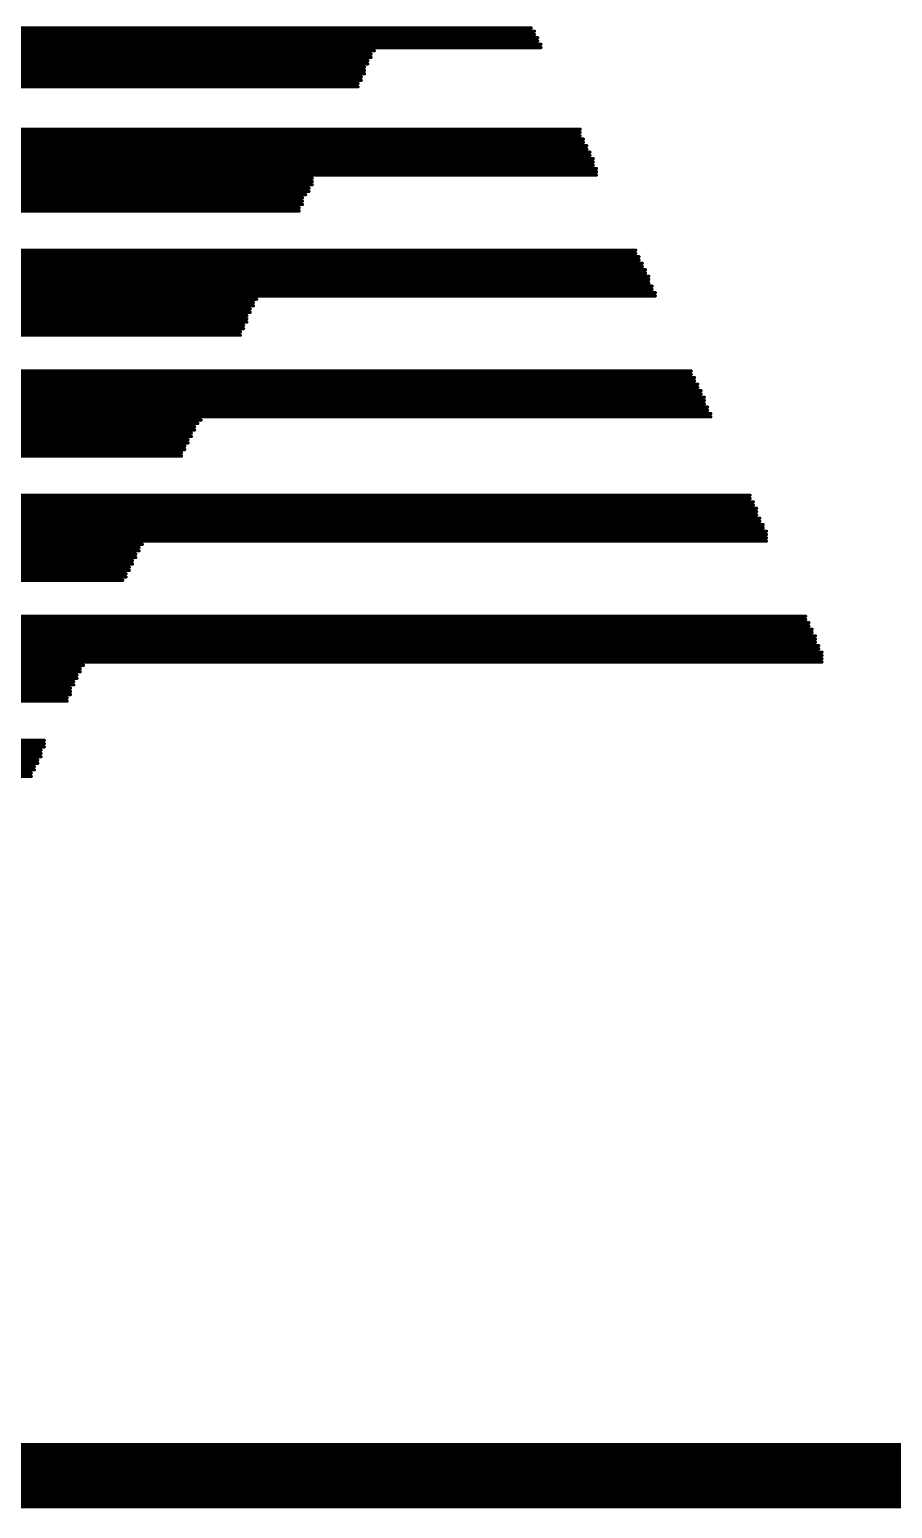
# Model space of a CAD drawing. Header units: millimetres. Extents: x 38 to 445, y 25 to 285.
# Drawn here: x 229.54 to 232.89, y 79.85 to 85.6 of the extents above; entities that cross this region are included whole.
import ezdxf

# ---------------------------------------------------------------- set-up
doc = ezdxf.new("R2010")
doc.units = ezdxf.units.MM
doc.layers.add('BottomOverlay', color=54, linetype='Continuous')

# ---------------------------------------------------------------- blocks, each defined once
blk = doc.blocks.new('P___Z__SOM_B_10')
at = {"layer": 'BottomOverlay'}
for points, const_width in [([(57.15, 0), (0, 0)], 0.254), ([(24.638, -2.7432), (19.4183, -2.7432)], 0.0127), ([(24.6507, -2.7559), (19.4183, -2.7559)], 0.0127), ([(24.6253, -2.7178), (19.431, -2.7178)], 0.0127), ([(24.638, -2.7305), (19.431, -2.7305)], 0.0127), ([(24.6634, -2.794), (19.3929, -2.794)], 0.0127), ([(24.6761, -2.8067), (19.3929, -2.8067)], 0.0127), ([(24.6761, -2.8194), (19.3929, -2.8194)], 0.0127), ([(24.6507, -2.7686), (19.4056, -2.7686)], 0.0127), ([(24.6634, -2.7813), (19.4056, -2.7813)], 0.0127), ([(24.6888, -2.8321), (19.3802, -2.8321)], 0.0127), ([(24.6888, -2.8448), (19.3802, -2.8448)], 0.0127), ([(24.6888, -2.8575), (19.3802, -2.8575)], 0.0127), ([(24.7777, -3.0353), (19.2786, -3.0353)], 0.0127), ([(24.7777, -3.048), (19.2786, -3.048)], 0.0127), ([(24.765, -3.0099), (19.2913, -3.0099)], 0.0127), ([(24.7777, -3.0226), (19.2913, -3.0226)], 0.0127), ([(24.8031, -3.0988), (19.2532, -3.0988)], 0.0127), ([(24.7904, -3.0734), (19.2659, -3.0734)], 0.0127), ([(24.8031, -3.0861), (19.2659, -3.0861)], 0.0127), ([(24.7904, -3.0607), (19.2786, -3.0607)], 0.0127), ([(24.8412, -3.1623), (16.3576, -3.1623)], 0.0127), ([(24.8285, -3.1496), (19.2278, -3.1496)], 0.0127), ([(24.8158, -3.1242), (19.2405, -3.1242)], 0.0127), ([(24.8285, -3.1369), (19.2405, -3.1369)], 0.0127), ([(24.8158, -3.1115), (19.2532, -3.1115)], 0.0127), ([(24.8412, -3.175), (16.3576, -3.175)], 0.0127), ([(24.8412, -3.1877), (16.3576, -3.1877)], 0.0127), ([(24.8539, -3.2004), (16.3576, -3.2004)], 0.0127), ([(24.8666, -3.2131), (16.3703, -3.2131)], 0.0127), ([(24.8666, -3.2258), (16.3703, -3.2258)], 0.0127), ([(24.8793, -3.2385), (16.383, -3.2385)], 0.0127), ([(24.8793, -3.2512), (16.383, -3.2512)], 0.0127), ([(24.8793, -3.2639), (16.383, -3.2639)], 0.0127), ([(24.892, -3.2766), (16.3957, -3.2766)], 0.0127), ([(24.892, -3.2893), (16.3957, -3.2893)], 0.0127), ([(24.9047, -3.302), (16.4084, -3.302)], 0.0127), ([(24.9047, -3.3147), (16.4084, -3.3147)], 0.0127), ([(24.9047, -3.3274), (16.4211, -3.3274)], 0.0127), ([(24.9047, -3.3401), (16.4211, -3.3401)], 0.0127), ([(22.1488, -3.4925), (19.0627, -3.4925)], 0.0127), ([(22.1488, -3.5052), (19.0627, -3.5052)], 0.0127), ([(22.1488, -3.4798), (19.0754, -3.4798)], 0.0127), ([(22.1107, -3.5687), (19.0246, -3.5687)], 0.0127), ([(22.1234, -3.5433), (19.0373, -3.5433)], 0.0127), ([(22.1234, -3.556), (19.0373, -3.556)], 0.0127), ([(22.1361, -3.5179), (19.05, -3.5179)], 0.0127), ([(22.1361, -3.5306), (19.05, -3.5306)], 0.0127), ([(22.098, -3.6195), (18.9992, -3.6195)], 0.0127), ([(22.098, -3.5941), (19.0119, -3.5941)], 0.0127), ([(22.098, -3.6068), (19.0119, -3.6068)], 0.0127), ([(22.1107, -3.5814), (19.0246, -3.5814)], 0.0127), ([(25.0571, -3.6322), (16.5735, -3.6322)], 0.0127), ([(25.0571, -3.6449), (16.5735, -3.6449)], 0.0127), ([(25.0698, -3.6576), (16.5735, -3.6576)], 0.0127), ([(25.0698, -3.6703), (16.5735, -3.6703)], 0.0127), ([(25.0825, -3.683), (16.5862, -3.683)], 0.0127), ([(25.0825, -3.6957), (16.5862, -3.6957)], 0.0127), ([(25.0952, -3.7084), (16.5989, -3.7084)], 0.0127), ([(25.0952, -3.7211), (16.5989, -3.7211)], 0.0127), ([(25.0952, -3.7338), (16.6116, -3.7338)], 0.0127), ([(25.1079, -3.7465), (16.6116, -3.7465)], 0.0127), ([(25.1079, -3.7592), (16.6116, -3.7592)], 0.0127), ([(25.1206, -3.7719), (16.6243, -3.7719)], 0.0127), ([(25.1206, -3.7846), (16.6243, -3.7846)], 0.0127), ([(25.1333, -3.7973), (16.637, -3.7973)], 0.0127), ([(25.1333, -3.81), (16.637, -3.81)], 0.0127), ([(21.9202, -3.9624), (18.8468, -3.9624)], 0.0127), ([(21.9075, -4.0132), (18.8214, -4.0132)], 0.0127), ([(21.8948, -4.0259), (18.8214, -4.0259)], 0.0127), ([(21.9202, -3.9878), (18.8341, -3.9878)], 0.0127), ([(21.9075, -4.0005), (18.8341, -4.0005)], 0.0127), ([(21.9202, -3.9751), (18.8468, -3.9751)], 0.0127), ([(21.8821, -4.064), (18.796, -4.064)], 0.0127), ([(21.8821, -4.0767), (18.796, -4.0767)], 0.0127), ([(21.8948, -4.0386), (18.8087, -4.0386)], 0.0127), ([(21.8948, -4.0513), (18.8087, -4.0513)], 0.0127), ([(25.273, -4.1148), (16.7894, -4.1148)], 0.0127), ([(25.2857, -4.1275), (16.7894, -4.1275)], 0.0127), ([(25.2857, -4.1402), (16.8021, -4.1402)], 0.0127), ([(21.8694, -4.1021), (18.7706, -4.1021)], 0.0127), ([(21.8694, -4.0894), (18.7833, -4.0894)], 0.0127), ([(25.2984, -4.1529), (16.8021, -4.1529)], 0.0127), ([(25.3111, -4.1656), (16.8148, -4.1656)], 0.0127), ([(25.3111, -4.1783), (16.8148, -4.1783)], 0.0127), ([(25.3111, -4.191), (16.8148, -4.191)], 0.0127), ([(25.3238, -4.2037), (16.8275, -4.2037)], 0.0127), ([(25.3238, -4.2164), (16.8275, -4.2164)], 0.0127), ([(25.3365, -4.2291), (16.8402, -4.2291)], 0.0127), ([(25.3365, -4.2418), (16.8402, -4.2418)], 0.0127), ([(25.3492, -4.2545), (16.8529, -4.2545)], 0.0127), ([(25.3492, -4.2672), (16.8529, -4.2672)], 0.0127), ([(25.3492, -4.2799), (16.8656, -4.2799)], 0.0127), ([(25.3492, -4.2926), (16.8656, -4.2926)], 0.0127), ([(21.6789, -4.4831), (18.5928, -4.4831)], 0.0127), ([(21.7043, -4.4577), (18.6055, -4.4577)], 0.0127), ([(21.6916, -4.4704), (18.6055, -4.4704)], 0.0127), ([(21.6916, -4.4323), (18.6182, -4.4323)], 0.0127), ([(21.7043, -4.445), (18.6182, -4.445)], 0.0127), ([(21.6662, -4.5212), (18.5801, -4.5212)], 0.0127), ([(21.6662, -4.5339), (18.5801, -4.5339)], 0.0127), ([(21.6789, -4.4958), (18.5928, -4.4958)], 0.0127), ([(21.6789, -4.5085), (18.5928, -4.5085)], 0.0127), ([(25.5016, -4.5847), (17.0053, -4.5847)], 0.0127), ([(25.5016, -4.5974), (17.0053, -4.5974)], 0.0127), ([(21.6408, -4.572), (18.5547, -4.572)], 0.0127), ([(21.6535, -4.5466), (18.5674, -4.5466)], 0.0127), ([(21.6535, -4.5593), (18.5674, -4.5593)], 0.0127), ([(25.5143, -4.6101), (17.018, -4.6101)], 0.0127), ([(25.5143, -4.6228), (17.018, -4.6228)], 0.0127), ([(25.527, -4.6355), (17.0307, -4.6355)], 0.0127), ([(25.527, -4.6482), (17.0307, -4.6482)], 0.0127), ([(25.5397, -4.6609), (17.0307, -4.6609)], 0.0127), ([(25.5397, -4.6736), (17.0434, -4.6736)], 0.0127), ([(25.5397, -4.6863), (17.0434, -4.6863)], 0.0127), ([(25.5524, -4.699), (17.0561, -4.699)], 0.0127), ([(25.5524, -4.7117), (17.0561, -4.7117)], 0.0127), ([(25.5651, -4.7244), (17.0688, -4.7244)], 0.0127), ([(25.5651, -4.7371), (17.0688, -4.7371)], 0.0127), ([(25.5778, -4.7498), (17.0815, -4.7498)], 0.0127), ([(25.5778, -4.7625), (17.0815, -4.7625)], 0.0127), ([(21.463, -4.9403), (18.3769, -4.9403)], 0.0127), ([(21.4757, -4.9149), (18.3896, -4.9149)], 0.0127), ([(21.4757, -4.9276), (18.3896, -4.9276)], 0.0127), ([(21.4503, -4.9911), (18.3515, -4.9911)], 0.0127), ([(21.4376, -5.0038), (18.3515, -5.0038)], 0.0127), ([(21.4503, -4.9784), (18.3642, -4.9784)], 0.0127), ([(21.463, -4.953), (18.3769, -4.953)], 0.0127), ([(21.4503, -4.9657), (18.3769, -4.9657)], 0.0127), ([(21.4122, -5.0546), (17.2339, -5.0546)], 0.0127), ([(21.4376, -5.0165), (18.3388, -5.0165)], 0.0127), ([(21.4249, -5.0292), (18.3388, -5.0292)], 0.0127), ([(21.4249, -5.0419), (18.3388, -5.0419)], 0.0127), ([(25.7302, -5.0673), (17.2339, -5.0673)], 0.0127), ([(25.7302, -5.08), (17.2339, -5.08)], 0.0127), ([(25.7302, -5.0927), (17.2466, -5.0927)], 0.0127), ([(25.7429, -5.1054), (17.2466, -5.1054)], 0.0127), ([(25.7429, -5.1181), (17.2466, -5.1181)], 0.0127), ([(25.7556, -5.1308), (17.2593, -5.1308)], 0.0127), ([(25.7556, -5.1435), (17.2593, -5.1435)], 0.0127), ([(25.7683, -5.1562), (17.272, -5.1562)], 0.0127), ([(25.7683, -5.1689), (17.272, -5.1689)], 0.0127), ([(25.781, -5.1816), (17.2847, -5.1816)], 0.0127), ([(25.781, -5.1943), (17.2847, -5.1943)], 0.0127), ([(25.7937, -5.207), (17.2974, -5.207)], 0.0127), ([(25.7937, -5.2197), (17.2974, -5.2197)], 0.0127), ([(25.7937, -5.2324), (17.2974, -5.2324)], 0.0127), ([(21.2471, -5.3975), (18.161, -5.3975)], 0.0127), ([(21.2344, -5.4483), (18.1356, -5.4483)], 0.0127), ([(21.2217, -5.461), (18.1356, -5.461)], 0.0127), ([(21.2344, -5.4229), (18.1483, -5.4229)], 0.0127), ([(21.2344, -5.4356), (18.1483, -5.4356)], 0.0127), ([(21.2471, -5.4102), (18.161, -5.4102)], 0.0127), ([(21.1963, -5.5118), (18.1102, -5.5118)], 0.0127), ([(21.209, -5.4864), (18.1229, -5.4864)], 0.0127), ([(21.209, -5.4991), (18.1229, -5.4991)], 0.0127), ([(21.2217, -5.4737), (18.1356, -5.4737)], 0.0127), ([(25.9461, -5.5499), (17.4498, -5.5499)], 0.0127), ([(25.9588, -5.5626), (17.4498, -5.5626)], 0.0127), ([(25.9588, -5.5753), (17.4625, -5.5753)], 0.0127), ([(21.1836, -5.5372), (18.0975, -5.5372)], 0.0127), ([(21.1963, -5.5245), (18.1102, -5.5245)], 0.0127), ([(25.9715, -5.588), (17.4625, -5.588)], 0.0127), ([(25.9715, -5.6007), (17.4752, -5.6007)], 0.0127), ([(25.9842, -5.6134), (17.4752, -5.6134)], 0.0127), ([(25.9842, -5.6261), (17.4879, -5.6261)], 0.0127)]:
    blk.add_lwpolyline(points, dxfattribs=dict(at, const_width=const_width))
at = {"layer": 'BottomOverlay', "const_width": 0.00635}
for points in [[(19.4151, -2.7432, 1), (19.4215, -2.7432, 1)], [(19.4151, -2.7559, 1), (19.4215, -2.7559, 1)], [(19.4278, -2.7178, 1), (19.4342, -2.7178, 1)], [(19.4278, -2.7305, 1), (19.4342, -2.7305, 1)], [(19.3897, -2.794, 1), (19.3961, -2.794, 1)], [(19.3897, -2.8067, 1), (19.3961, -2.8067, 1)], [(19.3897, -2.8194, 1), (19.3961, -2.8194, 1)], [(19.4024, -2.7686, 1), (19.4088, -2.7686, 1)], [(19.4024, -2.7813, 1), (19.4088, -2.7813, 1)], [(19.377, -2.8321, 1), (19.3834, -2.8321, 1)], [(19.377, -2.8448, 1), (19.3834, -2.8448, 1)], [(19.377, -2.8575, 1), (19.3834, -2.8575, 1)], [(19.2754, -3.0353, 1), (19.2818, -3.0353, 1)], [(19.2754, -3.048, 1), (19.2818, -3.048, 1)], [(19.2881, -3.0099, 1), (19.2945, -3.0099, 1)], [(19.2881, -3.0226, 1), (19.2945, -3.0226, 1)], [(19.25, -3.0988, 1), (19.2564, -3.0988, 1)], [(19.2627, -3.0734, 1), (19.2691, -3.0734, 1)], [(19.2627, -3.0861, 1), (19.2691, -3.0861, 1)], [(19.2754, -3.0607, 1), (19.2818, -3.0607, 1)], [(16.3544, -3.1623, 1), (16.3608, -3.1623, 1)], [(19.2246, -3.1496, 1), (19.231, -3.1496, 1)], [(19.2373, -3.1242, 1), (19.2437, -3.1242, 1)], [(19.2373, -3.1369, 1), (19.2437, -3.1369, 1)], [(19.25, -3.1115, 1), (19.2564, -3.1115, 1)], [(16.3544, -3.175, 1), (16.3608, -3.175, 1)], [(16.3544, -3.1877, 1), (16.3608, -3.1877, 1)], [(16.3544, -3.2004, 1), (16.3608, -3.2004, 1)], [(16.3671, -3.2131, 1), (16.3735, -3.2131, 1)], [(16.3671, -3.2258, 1), (16.3735, -3.2258, 1)], [(16.3798, -3.2385, 1), (16.3862, -3.2385, 1)], [(16.3798, -3.2512, 1), (16.3862, -3.2512, 1)], [(16.3798, -3.2639, 1), (16.3862, -3.2639, 1)], [(16.3925, -3.2766, 1), (16.3989, -3.2766, 1)], [(16.3925, -3.2893, 1), (16.3989, -3.2893, 1)], [(16.4052, -3.302, 1), (16.4116, -3.302, 1)], [(16.4052, -3.3147, 1), (16.4116, -3.3147, 1)], [(16.4179, -3.3274, 1), (16.4243, -3.3274, 1)], [(16.4179, -3.3401, 1), (16.4243, -3.3401, 1)], [(19.0595, -3.4925, 1), (19.0659, -3.4925, 1)], [(19.0595, -3.5052, 1), (19.0659, -3.5052, 1)], [(19.0722, -3.4798, 1), (19.0786, -3.4798, 1)], [(19.0214, -3.5687, 1), (19.0278, -3.5687, 1)], [(19.0341, -3.5433, 1), (19.0405, -3.5433, 1)], [(19.0341, -3.556, 1), (19.0405, -3.556, 1)], [(19.0468, -3.5179, 1), (19.0532, -3.5179, 1)], [(19.0468, -3.5306, 1), (19.0532, -3.5306, 1)], [(18.996, -3.6195, 1), (19.0024, -3.6195, 1)], [(19.0087, -3.5941, 1), (19.0151, -3.5941, 1)], [(19.0087, -3.6068, 1), (19.0151, -3.6068, 1)], [(19.0214, -3.5814, 1), (19.0278, -3.5814, 1)], [(16.5703, -3.6322, 1), (16.5767, -3.6322, 1)], [(16.5703, -3.6449, 1), (16.5767, -3.6449, 1)], [(16.5703, -3.6576, 1), (16.5767, -3.6576, 1)], [(16.5703, -3.6703, 1), (16.5767, -3.6703, 1)], [(16.583, -3.683, 1), (16.5894, -3.683, 1)], [(16.583, -3.6957, 1), (16.5894, -3.6957, 1)], [(16.5957, -3.7084, 1), (16.6021, -3.7084, 1)], [(16.5957, -3.7211, 1), (16.6021, -3.7211, 1)], [(16.6084, -3.7338, 1), (16.6148, -3.7338, 1)], [(16.6084, -3.7465, 1), (16.6148, -3.7465, 1)], [(16.6084, -3.7592, 1), (16.6148, -3.7592, 1)], [(16.6211, -3.7719, 1), (16.6275, -3.7719, 1)], [(16.6211, -3.7846, 1), (16.6275, -3.7846, 1)], [(16.6338, -3.7973, 1), (16.6402, -3.7973, 1)], [(16.6338, -3.81, 1), (16.6402, -3.81, 1)], [(18.8436, -3.9624, 1), (18.85, -3.9624, 1)], [(18.8182, -4.0132, 1), (18.8246, -4.0132, 1)], [(18.8182, -4.0259, 1), (18.8246, -4.0259, 1)], [(18.8309, -3.9878, 1), (18.8373, -3.9878, 1)], [(18.8309, -4.0005, 1), (18.8373, -4.0005, 1)], [(18.8436, -3.9751, 1), (18.85, -3.9751, 1)], [(18.7928, -4.064, 1), (18.7992, -4.064, 1)], [(18.7928, -4.0767, 1), (18.7992, -4.0767, 1)], [(18.8055, -4.0386, 1), (18.8119, -4.0386, 1)], [(18.8055, -4.0513, 1), (18.8119, -4.0513, 1)], [(16.7862, -4.1148, 1), (16.7926, -4.1148, 1)], [(16.7862, -4.1275, 1), (16.7926, -4.1275, 1)], [(16.7989, -4.1402, 1), (16.8053, -4.1402, 1)], [(18.7674, -4.1021, 1), (18.7738, -4.1021, 1)], [(18.7801, -4.0894, 1), (18.7865, -4.0894, 1)], [(16.7989, -4.1529, 1), (16.8053, -4.1529, 1)], [(16.8116, -4.1656, 1), (16.818, -4.1656, 1)], [(16.8116, -4.1783, 1), (16.818, -4.1783, 1)], [(16.8116, -4.191, 1), (16.818, -4.191, 1)], [(16.8243, -4.2037, 1), (16.8307, -4.2037, 1)], [(16.8243, -4.2164, 1), (16.8307, -4.2164, 1)], [(16.837, -4.2291, 1), (16.8434, -4.2291, 1)], [(16.837, -4.2418, 1), (16.8434, -4.2418, 1)], [(16.8497, -4.2545, 1), (16.8561, -4.2545, 1)], [(16.8497, -4.2672, 1), (16.8561, -4.2672, 1)], [(16.8624, -4.2799, 1), (16.8688, -4.2799, 1)], [(16.8624, -4.2926, 1), (16.8688, -4.2926, 1)], [(18.5896, -4.4831, 1), (18.596, -4.4831, 1)], [(18.6023, -4.4577, 1), (18.6087, -4.4577, 1)], [(18.6023, -4.4704, 1), (18.6087, -4.4704, 1)], [(18.615, -4.4323, 1), (18.6214, -4.4323, 1)], [(18.615, -4.445, 1), (18.6214, -4.445, 1)], [(18.5769, -4.5212, 1), (18.5833, -4.5212, 1)], [(18.5769, -4.5339, 1), (18.5833, -4.5339, 1)], [(18.5896, -4.4958, 1), (18.596, -4.4958, 1)], [(18.5896, -4.5085, 1), (18.596, -4.5085, 1)], [(17.0021, -4.5847, 1), (17.0085, -4.5847, 1)], [(17.0021, -4.5974, 1), (17.0085, -4.5974, 1)], [(18.5515, -4.572, 1), (18.5579, -4.572, 1)], [(18.5642, -4.5466, 1), (18.5706, -4.5466, 1)], [(18.5642, -4.5593, 1), (18.5706, -4.5593, 1)], [(17.0148, -4.6101, 1), (17.0212, -4.6101, 1)], [(17.0148, -4.6228, 1), (17.0212, -4.6228, 1)], [(17.0275, -4.6355, 1), (17.0339, -4.6355, 1)], [(17.0275, -4.6482, 1), (17.0339, -4.6482, 1)], [(17.0275, -4.6609, 1), (17.0339, -4.6609, 1)], [(17.0402, -4.6736, 1), (17.0466, -4.6736, 1)], [(17.0402, -4.6863, 1), (17.0466, -4.6863, 1)], [(17.0529, -4.699, 1), (17.0593, -4.699, 1)], [(17.0529, -4.7117, 1), (17.0593, -4.7117, 1)], [(17.0656, -4.7244, 1), (17.072, -4.7244, 1)], [(17.0656, -4.7371, 1), (17.072, -4.7371, 1)], [(17.0783, -4.7498, 1), (17.0847, -4.7498, 1)], [(17.0783, -4.7625, 1), (17.0847, -4.7625, 1)], [(18.3737, -4.9403, 1), (18.3801, -4.9403, 1)], [(18.3864, -4.9149, 1), (18.3928, -4.9149, 1)], [(18.3864, -4.9276, 1), (18.3928, -4.9276, 1)], [(18.3483, -4.9911, 1), (18.3547, -4.9911, 1)], [(18.3483, -5.0038, 1), (18.3547, -5.0038, 1)], [(18.361, -4.9784, 1), (18.3674, -4.9784, 1)], [(18.3737, -4.953, 1), (18.3801, -4.953, 1)], [(18.3737, -4.9657, 1), (18.3801, -4.9657, 1)], [(17.2307, -5.0546, 1), (17.2371, -5.0546, 1)], [(18.3356, -5.0165, 1), (18.342, -5.0165, 1)], [(18.3356, -5.0292, 1), (18.342, -5.0292, 1)], [(18.3356, -5.0419, 1), (18.342, -5.0419, 1)], [(17.2307, -5.0673, 1), (17.2371, -5.0673, 1)], [(17.2307, -5.08, 1), (17.2371, -5.08, 1)], [(17.2434, -5.0927, 1), (17.2498, -5.0927, 1)], [(17.2434, -5.1054, 1), (17.2498, -5.1054, 1)], [(17.2434, -5.1181, 1), (17.2498, -5.1181, 1)], [(17.2561, -5.1308, 1), (17.2625, -5.1308, 1)], [(17.2561, -5.1435, 1), (17.2625, -5.1435, 1)], [(17.2688, -5.1562, 1), (17.2752, -5.1562, 1)], [(17.2688, -5.1689, 1), (17.2752, -5.1689, 1)], [(17.2815, -5.1816, 1), (17.2879, -5.1816, 1)], [(17.2815, -5.1943, 1), (17.2879, -5.1943, 1)], [(17.2942, -5.207, 1), (17.3006, -5.207, 1)], [(17.2942, -5.2197, 1), (17.3006, -5.2197, 1)], [(17.2942, -5.2324, 1), (17.3006, -5.2324, 1)], [(18.1578, -5.3975, 1), (18.1642, -5.3975, 1)], [(18.1324, -5.4483, 1), (18.1388, -5.4483, 1)], [(18.1324, -5.461, 1), (18.1388, -5.461, 1)], [(18.1451, -5.4229, 1), (18.1515, -5.4229, 1)], [(18.1451, -5.4356, 1), (18.1515, -5.4356, 1)], [(18.1578, -5.4102, 1), (18.1642, -5.4102, 1)], [(18.107, -5.5118, 1), (18.1134, -5.5118, 1)], [(18.1197, -5.4864, 1), (18.1261, -5.4864, 1)], [(18.1197, -5.4991, 1), (18.1261, -5.4991, 1)], [(18.1324, -5.4737, 1), (18.1388, -5.4737, 1)], [(17.4466, -5.5499, 1), (17.453, -5.5499, 1)], [(17.4466, -5.5626, 1), (17.453, -5.5626, 1)], [(17.4593, -5.5753, 1), (17.4657, -5.5753, 1)], [(18.0943, -5.5372, 1), (18.1007, -5.5372, 1)], [(18.107, -5.5245, 1), (18.1134, -5.5245, 1)], [(17.4593, -5.588, 1), (17.4657, -5.588, 1)], [(17.472, -5.6007, 1), (17.4784, -5.6007, 1)], [(17.472, -5.6134, 1), (17.4784, -5.6134, 1)], [(17.4847, -5.6261, 1), (17.4911, -5.6261, 1)]]:
    blk.add_lwpolyline(points, format="xyb", close=True, dxfattribs=at)

msp = doc.modelspace()

# ---------------------------------------------------------------- block references
at = {"rotation": 180}
msp.add_blockref('P___Z__SOM_B_10', (248.9737, 79.979), dxfattribs=at)

doc.saveas('drawing.dxf')
